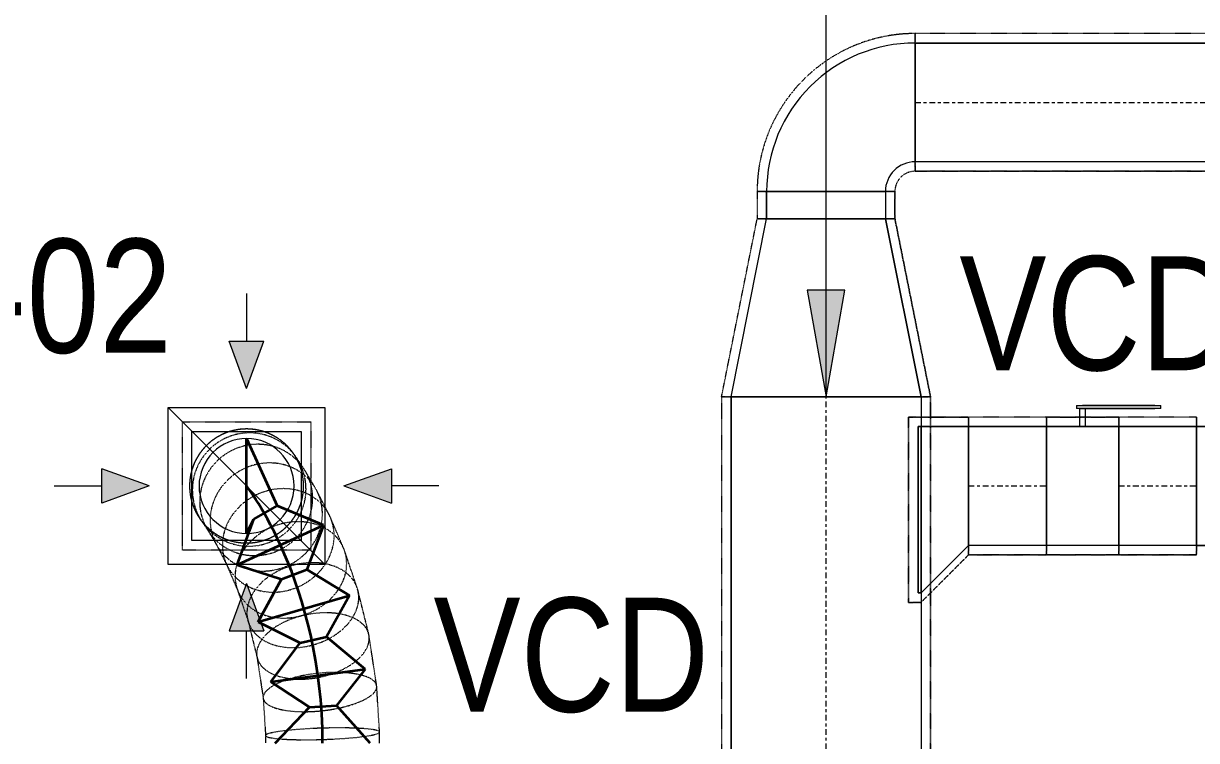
# Model space of a CAD drawing. Header units: inches. Extents: x -83664 to 20107, y -47222 to 19398.
# Drawn here: x -22907 to -20437, y -11578 to -10068 of the extents above; entities that cross this region are included whole.
import ezdxf

# ---------------------------------------------------------------- set-up
doc = ezdxf.new("R2010")
doc.units = ezdxf.units.IN
doc.header["$MEASUREMENT"] = 0
doc.linetypes.add('Center', pattern=[29.999999, 12, -6, 6, -6])
doc.linetypes.add('Hidden 0_50', pattern=[1.0584, 0.5292, -0.5292])
for name, color, linetype, lineweight in [('A-DETL-GENF', 7, 'Continuous', 9), ('G-ANNO-TEXT', 7, 'Continuous', 9), ('M-HVAC-CDFF', 7, 'Continuous', 9), ('M-HVAC-DUCT-CNTR', 7, 'Center', 9), ('M-HVAC-DUCT-IDEN', 7, 'Continuous', 18)]:
    doc.layers.add(name, color=color, linetype=linetype, lineweight=lineweight)
doc.layers.add('M-HVAC-DUCT', color=7, linetype='Continuous', lineweight=9, true_color=0xffe97f)
doc.layers.add('M-HVAC-DUCT-PATT', color=7, linetype='Continuous', lineweight=35, true_color=0x007f00)
doc.styles.add('Arial Narrow_21', font='ARIALN.TTF', dxfattribs={"height": 240})

# ---------------------------------------------------------------- blocks, each defined once
blk = doc.blocks.new('GCE-AT-Return Air Rectangular Diffuser - 230x230-7597546-FIRST FLOOR AC CONDITIONING LAYOUT - PART A')
at = {"layer": 'A-DETL-GENF', "true_color": 0xff00ff}
for points in [[(0, 205), (36.4, 305), (-36.4, 305)], [(-305, -36.4), (-205, 0), (-305, 36.4)], [(305, -36.4), (305, 36.4), (205, 0)], [(36.4, -305), (0, -205), (-36.4, -305)]]:
    blk.add_hatch(color=6, dxfattribs=at).paths.add_polyline_path(points)
at = {"layer": 'A-DETL-GENF', "color": 6, "true_color": 0xff00ff}
for p, q in [((0, 405), (0, 305)), ((0, 205), (-36.4, 305)), ((-36.4, 305), (36.4, 305)), ((0, 205), (36.4, 305)), ((-165, 165), (165, 165)), ((-165, -165), (-165, 165)), ((-165, 165), (165, -165)), ((165, 165), (165, -165)), ((-205, 0), (-305, 36.4)), ((-305, -36.4), (-305, 36.4)), ((205, 0), (305, 36.4)), ((305, 36.4), (305, -36.4)), ((405, 0), (305, 0)), ((-405, 0), (-305, 0)), ((-205, 0), (-305, -36.4)), ((205, 0), (305, -36.4)), ((165, -165), (-165, -165)), ((0, -205), (-36.4, -305)), ((0, -205), (36.4, -305)), ((-36.4, -305), (36.4, -305)), ((0, -405), (0, -305))]:
    blk.add_line(p, q, dxfattribs=at)
blk = doc.blocks.new('M_Rectangular to Round Transition - Angle - 45 Degree-7626202-FIRST FLOOR AC CONDITIONING LAYOUT - PART A')
at = {"layer": 'M-HVAC-DUCT', "color": 6, "true_color": 0xff00ff}
for p, q in [((132975.6, 86453.8), (133205.6, 86453.8)), ((132975.6, 86223.8), (132975.6, 86453.8)), ((133205.6, 86453.8), (133205.6, 86223.8)), ((133205.6, 86223.8), (132975.6, 86223.8))]:
    blk.add_line(p, q, dxfattribs=at)
for start, end in [(90, 180), (0, 90), (180, 270), (270, 0)]:
    blk.add_arc((133090.6, 86338.8), 100, start, end, dxfattribs=at)
blk = doc.blocks.new('M_Rec Transition - Length - Standard-8295904-FIRST FLOOR AC CONDITIONING LAYOUT - PART A')
at = {"layer": 'M-HVAC-DUCT', "color": 30, "true_color": 0xff7f00}
for p, q in [((0, 200), (0, -200)), ((0, 200), (375, 125)), ((0, 200), (375, 125)), ((0, -200), (0, 200)), ((375, -125), (375, 125)), ((375, 125), (375, -125)), ((0, -200), (375, -125)), ((375, -125), (0, -200))]:
    blk.add_line(p, q, dxfattribs=at)
blk = doc.blocks.new('M_Rec Elbow - Radius - 0_75W-7691717-FIRST FLOOR AC CONDITIONING LAYOUT - PART A')
at = {"layer": 'M-HVAC-DUCT', "color": 30, "true_color": 0xff7f00}
for p, q in [((-125, 187.5), (125, 187.5)), ((125, 187.5), (-125, 187.5)), ((-187.5, 125), (-187.5, -125)), ((-187.5, -125), (-187.5, 125))]:
    blk.add_line(p, q, dxfattribs=at)
for radius in [62.5, 62.5, 312.5, 312.5]:
    blk.add_arc((-187.5, 187.5), radius, 270, 0, dxfattribs=at)
blk = doc.blocks.new('M_Rec Tap - Beveled - Standard-7691578-FIRST FLOOR AC CONDITIONING LAYOUT - PART A')
at = {"layer": 'M-HVAC-DUCT', "color": 30, "true_color": 0xff7f00}
for p, q in [((0, 225), (-6.096, 225)), ((-6.096, -125), (-6.096, 225)), ((-6.096, 225), (-6.096, -125)), ((-6.096, 225), (0, 225)), ((100, 125), (0, 225)), ((100, 125), (0, 225)), ((100, 125), (100, -125)), ((100, -125), (100, 125)), ((-6.096, -125), (100, -125)), ((100, -125), (-6.096, -125))]:
    blk.add_line(p, q, dxfattribs=at)
blk = doc.blocks.new('M_Rec to Rnd Transition - Angle - 60 Degree-8295568-FIRST FLOOR AC CONDITIONING LAYOUT - PART A')
at = {"layer": 'M-HVAC-DUCT', "color": 30, "true_color": 0xff7f00}
for p, q in [((0, 125), (43.3, 125)), ((43.3, 125), (0, 125)), ((0, 125), (0, -125)), ((0, -125), (0, 125)), ((43.3, 0), (43.3, 125)), ((43.3, 0), (43.3, 125)), ((43.3, -125), (43.3, 0)), ((43.3, -125), (43.3, 0)), ((0, -125), (43.3, -125)), ((43.3, -125), (0, -125))]:
    blk.add_line(p, q, dxfattribs=at)
blk = doc.blocks.new('TEMW-ME-DMP-Volume Control Damper - Standard-7399621-FIRST FLOOR AC CONDITIONING LAYOUT - PART A')
at = {"layer": 'M-HVAC-DUCT', "color": 30, "true_color": 0xff7f00}
for p, q in [((-165.1, 163.1), (-165.1, 169.4)), ((-152.4, 169.4), (-165.1, 169.4)), ((-165.1, 163.1), (-152.4, 163.1)), ((0, 169.4), (-152.4, 169.4)), ((-152.4, 169.4), (0, 169.4)), ((0, 163.1), (-152.4, 163.1)), ((-152.4, 163.1), (0, 163.1)), ((-6.4, 125), (-6.4, 163.1)), ((6.3, 163.1), (-6.4, 163.1)), ((6.3, 163.1), (-6.4, 163.1)), ((12.7, 169.4), (0, 169.4)), ((0, 163.1), (12.7, 163.1)), ((6.3, 163.1), (6.3, 125)), ((12.7, 169.4), (12.7, 163.1)), ((-76.2, 125), (-76.2, -125)), ((-76.2, -125), (-76.2, 125)), ((76.2, 125), (-76.2, 125)), ((-76.2, 125), (76.2, 125)), ((-76.2, 125), (76.2, 125)), ((-6.4, 125), (6.3, 125)), ((-6.4, 125), (6.3, 125)), ((76.2, 125), (76.2, -125)), ((76.2, -125), (76.2, 125)), ((-76.2, -125), (76.2, -125)), ((-76.2, -125), (76.2, -125)), ((-76.2, -125), (76.2, -125))]:
    blk.add_line(p, q, dxfattribs=at)
blk = doc.blocks.new('TEMW-SMBZ-HO-BM-HVAC-00002_rvt-1-FIRST FLOOR AC CONDITIONING LAYOUT - PART A')
at = {"layer": 'M-HVAC-DUCT', "color": 30, "linetype": 'Hidden 0_50', "true_color": 0xff7f00}
for p, q in [((130426.8, 87992.8), (130426.8, 88282.8)), ((130426.8, 88282.8), (130426.8, 87992.8)), ((132251.8, 88282.8), (130426.8, 88282.8)), ((132251.8, 88282.8), (130426.8, 88282.8)), ((130426.8, 87992.8), (130426.8, 88282.8)), ((130426.8, 88282.8), (130426.8, 87992.8)), ((130426.8, 87992.8), (132251.8, 87992.8)), ((132251.8, 87992.8), (130426.8, 87992.8)), ((130384.3, 87950.3), (130094.3, 87950.3)), ((130094.3, 87950.3), (130384.3, 87950.3)), ((130094.3, 87950.3), (130094.3, 87892.8)), ((130094.3, 87950.3), (130094.3, 87892.8)), ((130094.3, 87950.3), (130384.3, 87950.3)), ((130384.3, 87950.3), (130094.3, 87950.3)), ((130384.3, 87892.8), (130384.3, 87950.3)), ((130384.3, 87950.3), (130384.3, 87892.8)), ((130019.3, 87517.8), (130094.3, 87892.8)), ((130019.3, 87517.8), (130094.3, 87892.8)), ((130384.3, 87892.8), (130094.3, 87892.8)), ((130094.3, 87892.8), (130384.3, 87892.8)), ((130384.3, 87892.8), (130094.3, 87892.8)), ((130094.3, 87892.8), (130384.3, 87892.8)), ((130459.3, 87517.8), (130384.3, 87892.8)), ((130384.3, 87892.8), (130459.3, 87517.8)), ((130019.3, 87517.8), (130459.3, 87517.8)), ((130459.3, 87517.8), (130019.3, 87517.8)), ((130459.3, 87517.8), (130019.3, 87517.8)), ((130019.3, 87517.8), (130459.3, 87517.8)), ((130019.3, 87517.8), (130019.3, 83056.1)), ((130019.3, 87517.8), (130019.3, 83056.1)), ((130459.3, 83056.1), (130459.3, 87517.8)), ((130459.3, 87517.8), (130459.3, 83056.1)), ((130413.2, 87085.2), (130413.2, 87475.2)), ((130413.2, 87475.2), (130539.3, 87475.2)), ((130539.3, 87475.2), (130413.2, 87475.2)), ((130413.2, 87475.2), (130413.2, 87085.2)), ((130539.3, 87475.2), (130539.3, 87185.2)), ((130539.3, 87185.2), (130539.3, 87475.2)), ((130539.3, 87185.2), (130539.3, 87475.2)), ((130539.3, 87475.2), (130539.3, 87185.2)), ((130703.1, 87475.2), (130539.3, 87475.2)), ((130703.1, 87475.2), (130539.3, 87475.2)), ((130703.1, 87475.2), (130703.1, 87185.2)), ((130855.5, 87475.2), (130703.1, 87475.2)), ((130703.1, 87475.2), (130855.5, 87475.2)), ((130703.1, 87185.2), (130703.1, 87475.2)), ((130703.1, 87185.2), (130703.1, 87475.2)), ((130703.1, 87475.2), (130703.1, 87185.2)), ((130855.5, 87185.2), (130855.5, 87475.2)), ((130855.5, 87475.2), (130855.5, 87185.2)), ((131019.3, 87475.2), (130855.5, 87475.2)), ((131019.3, 87475.2), (130855.5, 87475.2)), ((130855.5, 87185.2), (130855.5, 87475.2)), ((130855.5, 87475.2), (130855.5, 87185.2)), ((131019.3, 87185.2), (131019.3, 87475.2)), ((131019.3, 87475.2), (131019.3, 87185.2)), ((131019.3, 87185.2), (131019.3, 87475.2)), ((131019.3, 87475.2), (131019.3, 87185.2)), ((130539.3, 87185.2), (130439.3, 87085.2)), ((130439.3, 87085.2), (130539.3, 87185.2)), ((130539.3, 87185.2), (130703.1, 87185.2)), ((130703.1, 87185.2), (130539.3, 87185.2)), ((130703.1, 87185.2), (130855.5, 87185.2)), ((130855.5, 87185.2), (130703.1, 87185.2)), ((130855.5, 87185.2), (131019.3, 87185.2)), ((131019.3, 87185.2), (130855.5, 87185.2)), ((130439.3, 87085.2), (130413.2, 87085.2)), ((130413.2, 87085.2), (130439.3, 87085.2))]:
    blk.add_line(p, q, dxfattribs=at)
at = {"layer": 'M-HVAC-DUCT', "color": 30, "true_color": 0xff7f00}
for p, q in [((130426.8, 88262.8), (130426.8, 88012.8)), ((130426.8, 88012.8), (130426.8, 88262.8)), ((130426.8, 88262.8), (132251.8, 88262.8)), ((132251.8, 88262.8), (130426.8, 88262.8)), ((132251.8, 88012.8), (130426.8, 88012.8)), ((132251.8, 88012.8), (130426.8, 88012.8)), ((130114.3, 87950.3), (130364.3, 87950.3)), ((130364.3, 87950.3), (130114.3, 87950.3)), ((130114.3, 87892.8), (130114.3, 87950.3)), ((130114.3, 87950.3), (130114.3, 87892.8)), ((130364.3, 87950.3), (130364.3, 87892.8)), ((130364.3, 87950.3), (130364.3, 87892.8)), ((130114.3, 87892.8), (130364.3, 87892.8)), ((130364.3, 87892.8), (130114.3, 87892.8)), ((130039.3, 87517.8), (130439.3, 87517.8)), ((130439.3, 87517.8), (130039.3, 87517.8)), ((130039.3, 83056.1), (130039.3, 87517.8)), ((130039.3, 87517.8), (130039.3, 83056.1)), ((130439.3, 87517.8), (130439.3, 83056.1)), ((130439.3, 87517.8), (130439.3, 83056.1)), ((130433.2, 87455.2), (130439.3, 87455.2)), ((130433.2, 87455.2), (130439.3, 87455.2)), ((130433.2, 87105.2), (130433.2, 87455.2)), ((130433.2, 87105.2), (130433.2, 87455.2)), ((130439.3, 87105.2), (130439.3, 87455.2)), ((130439.3, 87455.2), (130439.3, 87105.2)), ((130539.3, 87455.2), (130539.3, 87205.2)), ((130539.3, 87205.2), (130539.3, 87455.2)), ((130539.3, 87455.2), (130703.1, 87455.2)), ((130703.1, 87455.2), (130539.3, 87455.2)), ((130703.1, 87455.2), (130703.1, 87205.2)), ((130703.1, 87205.2), (130703.1, 87455.2)), ((130855.5, 87455.2), (130855.5, 87205.2)), ((130855.5, 87205.2), (130855.5, 87455.2)), ((130855.5, 87455.2), (131019.3, 87455.2)), ((131019.3, 87455.2), (130855.5, 87455.2)), ((131019.3, 87455.2), (131019.3, 87205.2)), ((131019.3, 87205.2), (131019.3, 87455.2)), ((130703.1, 87205.2), (130539.3, 87205.2)), ((130703.1, 87205.2), (130539.3, 87205.2)), ((131019.3, 87205.2), (130855.5, 87205.2)), ((131019.3, 87205.2), (130855.5, 87205.2)), ((130439.3, 87105.2), (130433.2, 87105.2)), ((130439.3, 87105.2), (130433.2, 87105.2))]:
    blk.add_line(p, q, dxfattribs=at)
at = {"layer": 'M-HVAC-DUCT', "color": 6, "linetype": 'Hidden 0_50', "true_color": 0xff00ff}
for p, q in [((128884.4, 87465.2), (129154.4, 87465.2)), ((128884.4, 87195.2), (128884.4, 87465.2)), ((129154.4, 87465.2), (129154.4, 87195.2)), ((129121.5, 87393.9), (129116, 87401.4)), ((129139.4, 87367.3), (129124.5, 87389.5)), ((129164.3, 87325.7), (129142.7, 87362.2)), ((129193.3, 87269.5), (129167.4, 87320)), ((128922.7, 87259), (128928.2, 87251.6)), ((128925.1, 87255.9), (128939.7, 87234.2)), ((129223.5, 87199.4), (129196, 87263.6)), ((128936.4, 87239.4), (128957.4, 87204.1)), ((128954.3, 87209.7), (128978.9, 87161.7)), ((129154.4, 87195.2), (128884.4, 87195.2)), ((129252.3, 87115.5), (129225.8, 87193.6)), ((128976.1, 87167.6), (129001.7, 87107.7)), ((128999.5, 87113.5), (129023.5, 87043)), ((129276.6, 87018.5), (129253.8, 87110.5)), ((129022, 87048), (129041.8, 86968.2)), ((129293.2, 86909.7), (129277.2, 87015.1)), ((129041.1, 86971.6), (129054.5, 86883)), ((129299.3, 86812.2), (129293.3, 86908.5)), ((129054.4, 86884.2), (129059.4, 86804.6)), ((129299.4, 86788.9), (129299.4, 86812.1)), ((129059.4, 86804.7), (129059.4, 86788.9))]:
    blk.add_line(p, q, dxfattribs=at)
at = {"layer": 'M-HVAC-DUCT', "color": 30, "linetype": 'Hidden 0_50', "true_color": 0xff7f00}
for radius in [332.5, 332.5, 42.5, 42.5]:
    blk.add_arc((130426.8, 87950.3), radius, 90, 180, dxfattribs=at)
at = {"layer": 'M-HVAC-DUCT', "color": 6, "linetype": 'Hidden 0_50', "true_color": 0xff00ff}
for start, end in [(11.9087, 191.9087), (90, 180), (0, 90), (191.9087, 11.9087), (180, 270), (270, 0)]:
    blk.add_arc((129019.4, 87330.2), 120, start, end, dxfattribs=at)
for points in [[(129136.8, 87354.9), (129134.6, 87365.2), (129127.6, 87385.1), (129109.7, 87411.3), (129085.6, 87431.9), (129057, 87445.6), (129025.9, 87451.4), (128994.3, 87449), (128964.4, 87438.4), (128938.3, 87420.5), (128917.7, 87396.5), (128904, 87367.9), (128898.1, 87336.7), (128899.8, 87315.7), (128901.9, 87305.4)], [(129142, 87347.8), (129139.9, 87358), (129133, 87377.8), (129115.3, 87403.7), (129091.4, 87424.1), (129062.9, 87437.6), (129031.9, 87443.2), (129000.4, 87440.7), (128970.5, 87430.1), (128944.4, 87412.2), (128923.7, 87388.2), (128910, 87359.7), (128904, 87328.8), (128905.5, 87307.8), (128907.7, 87297.7)], [(129156.3, 87326.6), (129154.3, 87336.5), (129147.7, 87355.9), (129130.3, 87381.2), (129106.8, 87401), (129078.8, 87413.9), (129048, 87419.2), (129016.7, 87416.4), (128986.9, 87405.7), (128960.7, 87387.8), (128939.9, 87364.1), (128925.9, 87336), (128919.6, 87305.5), (128920.9, 87285), (128922.8, 87275)], [(129177.2, 87291.2), (129175.4, 87300.9), (129169.2, 87319.6), (129152.4, 87344), (129129.4, 87362.9), (129101.7, 87375.2), (129071.3, 87380), (129040.1, 87376.9), (129010.3, 87366.1), (128984, 87348.5), (128962.9, 87325.2), (128948.5, 87297.8), (128941.8, 87268.1), (128942.7, 87248.2), (128944.5, 87238.5)], [(128901.9, 87305.4), (128904.1, 87295.2), (128911.1, 87275.3), (128929, 87249.1), (128953.1, 87228.5), (128981.7, 87214.8), (129012.8, 87209), (129044.4, 87211.4), (129074.3, 87221.9), (129100.4, 87239.9), (129121, 87263.9), (129134.7, 87292.5), (129140.6, 87323.6), (129138.9, 87344.7), (129136.8, 87354.9)], [(128907.7, 87297.7), (128909.8, 87287.5), (128916.7, 87267.7), (128934.4, 87241.8), (128958.3, 87221.4), (128986.7, 87207.9), (129017.8, 87202.2), (129049.3, 87204.8), (129079.1, 87215.4), (129105.3, 87233.3), (129125.9, 87257.3), (129139.7, 87285.7), (129145.7, 87316.7), (129144.1, 87337.6), (129142, 87347.8)], [(128922.8, 87275), (128924.8, 87265), (128931.4, 87245.7), (128948.7, 87220.4), (128972.2, 87200.6), (129000.3, 87187.6), (129031.1, 87182.4), (129062.4, 87185.2), (129092.2, 87195.9), (129118.4, 87213.7), (129139.2, 87237.5), (129153.2, 87265.6), (129159.5, 87296.1), (129158.2, 87316.6), (129156.3, 87326.6)], [(129202.4, 87242.1), (129200.8, 87251.3), (129195, 87269.2), (129178.9, 87292.3), (129156.4, 87310.1), (129129.2, 87321.6), (129099, 87325.8), (129068, 87322.5), (129038.1, 87311.9), (129011.6, 87294.7), (128990.1, 87272.2), (128975.1, 87245.8), (128967.8, 87217.3), (128968.2, 87198.3), (128969.8, 87189.1)], [(128944.5, 87238.5), (128946.3, 87228.8), (128952.5, 87210.1), (128969.3, 87185.8), (128992.3, 87166.8), (129019.9, 87154.5), (129050.4, 87149.8), (129081.6, 87152.9), (129111.3, 87163.6), (129137.6, 87181.2), (129158.7, 87204.5), (129173.1, 87232), (129179.9, 87261.6), (129179, 87281.6), (129177.2, 87291.2)], [(129229.2, 87179.4), (129227.9, 87188), (129222.7, 87204.5), (129207.3, 87225.8), (129185.5, 87242.2), (129158.7, 87252.5), (129128.8, 87256.1), (129097.8, 87252.8), (129067.8, 87242.6), (129040.8, 87226.4), (129018.8, 87205.2), (129003.1, 87180.5), (128994.9, 87153.9), (128994.8, 87136.2), (128996.1, 87127.7)], [(128969.8, 87189.1), (128971.3, 87179.9), (128977.1, 87162), (128993.3, 87138.9), (129015.7, 87121.1), (129042.9, 87109.6), (129073.1, 87105.4), (129104.2, 87108.7), (129134, 87119.3), (129160.6, 87136.5), (129182.1, 87159), (129197, 87185.4), (129204.4, 87213.8), (129203.9, 87232.9), (129202.4, 87242.1)], [(128996.1, 87127.7), (128997.3, 87119.1), (129002.6, 87102.6), (129017.9, 87081.3), (129039.7, 87064.9), (129066.5, 87054.5), (129096.4, 87050.9), (129127.5, 87054.3), (129157.5, 87064.5), (129184.4, 87080.7), (129206.5, 87101.9), (129222.2, 87126.6), (129230.4, 87153.1), (129230.5, 87170.8), (129229.2, 87179.4)], [(129255.1, 87103.1), (129254.2, 87110.6), (129249.6, 87125.1), (129235.2, 87143.8), (129214.1, 87158), (129187.9, 87166.8), (129158.2, 87169.7), (129127.1, 87166.5), (129096.8, 87157.2), (129069.3, 87142.7), (129046.4, 87123.9), (129029.8, 87102), (129020.5, 87078.5), (129019.7, 87062.9), (129020.6, 87055.4)], [(129020.6, 87055.4), (129021.5, 87047.9), (129026.1, 87033.4), (129040.5, 87014.8), (129061.6, 87000.5), (129087.9, 86991.7), (129117.6, 86988.8), (129148.6, 86992.1), (129178.9, 87001.3), (129206.5, 87015.8), (129229.3, 87034.7), (129246, 87056.5), (129255.2, 87080), (129256.1, 87095.6), (129255.1, 87103.1)], [(129277.5, 87012.8), (129277, 87018.6), (129273.3, 87029.9), (129259.9, 87044.3), (129239.6, 87055.2), (129213.9, 87061.9), (129184.4, 87064), (129153.2, 87061.2), (129122.4, 87053.8), (129094.1, 87042.3), (129070.3, 87027.4), (129052.5, 87010.3), (129042, 86991.9), (129040.3, 86979.8), (129040.8, 86973.9)], [(129040.8, 86973.9), (129041.3, 86968.1), (129045.1, 86956.8), (129058.5, 86942.4), (129078.7, 86931.5), (129104.5, 86924.8), (129133.9, 86922.7), (129165.1, 86925.5), (129195.9, 86932.9), (129224.2, 86944.4), (129248, 86959.3), (129265.8, 86976.4), (129276.3, 86994.8), (129278, 87006.9), (129277.5, 87012.8)], [(129293.3, 86908.3), (129293.2, 86911.8), (129290.2, 86918.4), (129277.7, 86926.9), (129258.1, 86933.2), (129232.8, 86937.1), (129203.5, 86938.2), (129172.1, 86936.5), (129140.9, 86932), (129111.9, 86925), (129087.2, 86916.2), (129068.3, 86906), (129056.7, 86895.1), (129054.2, 86887.9), (129054.4, 86884.4)], [(129054.4, 86884.4), (129054.5, 86880.9), (129057.6, 86874.3), (129070.1, 86865.9), (129089.6, 86859.5), (129114.9, 86855.6), (129144.3, 86854.5), (129175.6, 86856.3), (129206.8, 86860.8), (129235.8, 86867.7), (129260.6, 86876.6), (129279.4, 86886.8), (129291.1, 86897.7), (129293.5, 86904.8), (129293.3, 86908.3)], [(129299.4, 86812.1), (129299.4, 86813.2), (129296.6, 86815.1), (129284.5, 86817.7), (129265.2, 86819.6), (129240, 86820.7), (129210.8, 86821), (129179.4, 86820.5), (129147.9, 86819.1), (129118.7, 86817), (129093.5, 86814.3), (129074.2, 86811.2), (129062.1, 86807.9), (129059.4, 86805.8), (129059.4, 86804.7)], [(129059.4, 86804.7), (129059.4, 86803.6), (129062.1, 86801.7), (129074.2, 86799.1), (129093.5, 86797.2), (129118.7, 86796.1), (129147.9, 86795.7), (129179.4, 86796.3), (129210.8, 86797.7), (129240, 86799.8), (129265.2, 86802.5), (129284.5, 86805.6), (129296.6, 86808.9), (129299.4, 86811), (129299.4, 86812.1)]]:
    blk.add_open_spline(points, degree=3, dxfattribs=at)
at = {"layer": 'M-HVAC-DUCT-CNTR', "color": 30, "true_color": 0xff7f00}
for p, q in [((130426.8, 88137.8), (132251.8, 88137.8)), ((130239.3, 87892.8), (130239.3, 87950.3)), ((130239.3, 83056.1), (130239.3, 87517.8)), ((130539.3, 87330.2), (130703.1, 87330.2)), ((130855.5, 87330.2), (131019.3, 87330.2))]:
    blk.add_line(p, q, dxfattribs=at)
at = {"layer": 'M-HVAC-DUCT-CNTR', "color": 6, "linetype": 'Continuous', "lineweight": 35, "true_color": 0xff00ff}
blk.add_open_spline([(129179.4, 86788.9), (129179.4, 87126.5), (129019.4, 87330.2), (129019.4, 87330.2)], degree=3, dxfattribs=at)
at = {"layer": 'M-HVAC-DUCT-PATT', "color": 6, "true_color": 0xff00ff}
for p, q in [((129019.4, 87230.2), (129019.4, 87430.2)), ((129019.4, 87430.2), (129083.9, 87288.6)), ((129034.6, 87260.5), (129083.9, 87288.6)), ((129181.4, 87247.8), (129083.9, 87288.6)), ((128999.6, 87164.5), (129034.6, 87260.5)), ((129019.4, 87230.2), (129034.6, 87260.5)), ((128999.6, 87164.5), (129181.4, 87247.8)), ((128999.6, 87164.5), (129181.4, 87247.8)), ((129181.4, 87247.8), (129146.3, 87154.1)), ((128999.6, 87164.5), (129093.2, 87134.3)), ((129093.2, 87134.3), (129146.3, 87154.1)), ((129236.2, 87099.4), (129146.3, 87154.1)), ((129043.9, 87044.2), (129093.2, 87134.3)), ((129043.9, 87044.2), (129236.2, 87099.4)), ((129043.9, 87044.2), (129236.2, 87099.4)), ((129236.2, 87099.4), (129187.6, 87012.3)), ((129043.9, 87044.2), (129132.2, 87000.3)), ((129132.2, 87000.3), (129187.6, 87012.3)), ((129268.7, 86944.7), (129187.6, 87012.3)), ((129070.5, 86917.8), (129132.2, 87000.3)), ((129070.5, 86917.8), (129268.7, 86944.7)), ((129070.5, 86917.8), (129268.7, 86944.7)), ((129268.7, 86944.7), (129208.4, 86868.3)), ((129070.5, 86917.8), (129151.8, 86864.4)), ((129079.4, 86788.9), (129151.8, 86864.4)), ((129151.8, 86864.4), (129208.4, 86868.3)), ((129279.4, 86788.9), (129208.4, 86868.3))]:
    blk.add_line(p, q, dxfattribs=at)
at = {"layer": 'M-HVAC-CDFF', "color": 6, "linetype": 'Hidden 0_50', "lineweight": 9, "true_color": 0xff00ff}
blk.add_blockref('GCE-AT-Return Air Rectangular Diffuser - 230x230-7597546-FIRST FLOOR AC CONDITIONING LAYOUT - PART A', (129019.4, 87330.2), dxfattribs=at)
at = {"layer": 'M-HVAC-DUCT', "color": 6, "linetype": 'Hidden 0_50', "lineweight": 9, "true_color": 0xff00ff}
for name, p, rotation in [('M_Rec Elbow - Radius - 0_75W-7691717-FIRST FLOOR AC CONDITIONING LAYOUT - PART A', (130239.3, 88137.8), 180), ('M_Rec Transition - Length - Standard-8295904-FIRST FLOOR AC CONDITIONING LAYOUT - PART A', (130239.3, 87517.8), 90), ('M_Rectangular to Round Transition - Angle - 45 Degree-7626202-FIRST FLOOR AC CONDITIONING LAYOUT - PART A', (262110, 173669), 180)]:
    blk.add_blockref(name, p, dxfattribs=dict(at, rotation=rotation))
at = {"layer": 'M-HVAC-DUCT', "color": 6, "linetype": 'Hidden 0_50', "lineweight": 9, "true_color": 0xff00ff, "extrusion": (0, 0, -1)}
blk.add_blockref('TEMW-ME-DMP-Volume Control Damper - Standard-7399621-FIRST FLOOR AC CONDITIONING LAYOUT - PART A', (-130779.3, 87330.2), dxfattribs=at)
at = {"layer": 'M-HVAC-DUCT', "color": 6, "linetype": 'Hidden 0_50', "lineweight": 9, "true_color": 0xff00ff, "extrusion": (0, 0, -1), "rotation": 180}
blk.add_blockref('M_Rec Tap - Beveled - Standard-7691578-FIRST FLOOR AC CONDITIONING LAYOUT - PART A', (-130439.3, 87330.2), dxfattribs=at)
at = {"layer": 'M-HVAC-DUCT', "color": 6, "linetype": 'Hidden 0_50', "lineweight": 9, "true_color": 0xff00ff}
blk.add_blockref('M_Rec to Rnd Transition - Angle - 60 Degree-8295568-FIRST FLOOR AC CONDITIONING LAYOUT - PART A', (131019.3, 87330.2), dxfattribs=at)
blk = doc.blocks.new('TEMW-SMBZ-HO-BM-HVAC-00002_rvt-2-FIRST FLOOR AC CONDITIONING LAYOUT - PART A')
at = {"layer": 'M-HVAC-DUCT', "color": 30, "linetype": 'Hidden 0_50', "true_color": 0xff7f00}
for p, q in [((130426.8, 87992.8), (130426.8, 88282.8)), ((130426.8, 88282.8), (130426.8, 87992.8)), ((132251.8, 88282.8), (130426.8, 88282.8)), ((132251.8, 88282.8), (130426.8, 88282.8)), ((130426.8, 87992.8), (130426.8, 88282.8)), ((130426.8, 88282.8), (130426.8, 87992.8)), ((130426.8, 87992.8), (132251.8, 87992.8)), ((132251.8, 87992.8), (130426.8, 87992.8)), ((130384.3, 87950.3), (130094.3, 87950.3)), ((130094.3, 87950.3), (130384.3, 87950.3)), ((130094.3, 87950.3), (130094.3, 87892.8)), ((130094.3, 87950.3), (130094.3, 87892.8)), ((130094.3, 87950.3), (130384.3, 87950.3)), ((130384.3, 87950.3), (130094.3, 87950.3)), ((130384.3, 87892.8), (130384.3, 87950.3)), ((130384.3, 87950.3), (130384.3, 87892.8)), ((130019.3, 87517.8), (130094.3, 87892.8)), ((130019.3, 87517.8), (130094.3, 87892.8)), ((130384.3, 87892.8), (130094.3, 87892.8)), ((130094.3, 87892.8), (130384.3, 87892.8)), ((130384.3, 87892.8), (130094.3, 87892.8)), ((130094.3, 87892.8), (130384.3, 87892.8)), ((130459.3, 87517.8), (130384.3, 87892.8)), ((130384.3, 87892.8), (130459.3, 87517.8)), ((130019.3, 87517.8), (130459.3, 87517.8)), ((130459.3, 87517.8), (130019.3, 87517.8)), ((130459.3, 87517.8), (130019.3, 87517.8)), ((130019.3, 87517.8), (130459.3, 87517.8)), ((130019.3, 87517.8), (130019.3, 83056.1)), ((130019.3, 87517.8), (130019.3, 83056.1)), ((130459.3, 83056.1), (130459.3, 87517.8)), ((130459.3, 87517.8), (130459.3, 83056.1)), ((130413.2, 87085.2), (130413.2, 87475.2)), ((130413.2, 87475.2), (130539.3, 87475.2)), ((130539.3, 87475.2), (130413.2, 87475.2)), ((130413.2, 87475.2), (130413.2, 87085.2)), ((130539.3, 87475.2), (130539.3, 87185.2)), ((130539.3, 87185.2), (130539.3, 87475.2)), ((130539.3, 87185.2), (130539.3, 87475.2)), ((130539.3, 87475.2), (130539.3, 87185.2)), ((130703.1, 87475.2), (130539.3, 87475.2)), ((130703.1, 87475.2), (130539.3, 87475.2)), ((130703.1, 87475.2), (130703.1, 87185.2)), ((130855.5, 87475.2), (130703.1, 87475.2)), ((130703.1, 87475.2), (130855.5, 87475.2)), ((130703.1, 87185.2), (130703.1, 87475.2)), ((130703.1, 87185.2), (130703.1, 87475.2)), ((130703.1, 87475.2), (130703.1, 87185.2)), ((130855.5, 87185.2), (130855.5, 87475.2)), ((130855.5, 87475.2), (130855.5, 87185.2)), ((131019.3, 87475.2), (130855.5, 87475.2)), ((131019.3, 87475.2), (130855.5, 87475.2)), ((130855.5, 87185.2), (130855.5, 87475.2)), ((130855.5, 87475.2), (130855.5, 87185.2)), ((131019.3, 87185.2), (131019.3, 87475.2)), ((131019.3, 87475.2), (131019.3, 87185.2)), ((131019.3, 87185.2), (131019.3, 87475.2)), ((131019.3, 87475.2), (131019.3, 87185.2)), ((130539.3, 87185.2), (130439.3, 87085.2)), ((130439.3, 87085.2), (130539.3, 87185.2)), ((130539.3, 87185.2), (130703.1, 87185.2)), ((130703.1, 87185.2), (130539.3, 87185.2)), ((130703.1, 87185.2), (130855.5, 87185.2)), ((130855.5, 87185.2), (130703.1, 87185.2)), ((130855.5, 87185.2), (131019.3, 87185.2)), ((131019.3, 87185.2), (130855.5, 87185.2)), ((130439.3, 87085.2), (130413.2, 87085.2)), ((130413.2, 87085.2), (130439.3, 87085.2))]:
    blk.add_line(p, q, dxfattribs=at)
at = {"layer": 'M-HVAC-DUCT', "color": 30, "true_color": 0xff7f00}
for p, q in [((130426.8, 88262.8), (130426.8, 88012.8)), ((130426.8, 88012.8), (130426.8, 88262.8)), ((130426.8, 88262.8), (132251.8, 88262.8)), ((132251.8, 88262.8), (130426.8, 88262.8)), ((132251.8, 88012.8), (130426.8, 88012.8)), ((132251.8, 88012.8), (130426.8, 88012.8)), ((130114.3, 87950.3), (130364.3, 87950.3)), ((130364.3, 87950.3), (130114.3, 87950.3)), ((130114.3, 87892.8), (130114.3, 87950.3)), ((130114.3, 87950.3), (130114.3, 87892.8)), ((130364.3, 87950.3), (130364.3, 87892.8)), ((130364.3, 87950.3), (130364.3, 87892.8)), ((130114.3, 87892.8), (130364.3, 87892.8)), ((130364.3, 87892.8), (130114.3, 87892.8)), ((130039.3, 87517.8), (130439.3, 87517.8)), ((130439.3, 87517.8), (130039.3, 87517.8)), ((130039.3, 83056.1), (130039.3, 87517.8)), ((130039.3, 87517.8), (130039.3, 83056.1)), ((130439.3, 87517.8), (130439.3, 83056.1)), ((130439.3, 87517.8), (130439.3, 83056.1)), ((130433.2, 87455.2), (130439.3, 87455.2)), ((130433.2, 87455.2), (130439.3, 87455.2)), ((130433.2, 87105.2), (130433.2, 87455.2)), ((130433.2, 87105.2), (130433.2, 87455.2)), ((130439.3, 87105.2), (130439.3, 87455.2)), ((130439.3, 87455.2), (130439.3, 87105.2)), ((130539.3, 87455.2), (130539.3, 87205.2)), ((130539.3, 87205.2), (130539.3, 87455.2)), ((130539.3, 87455.2), (130703.1, 87455.2)), ((130703.1, 87455.2), (130539.3, 87455.2)), ((130703.1, 87455.2), (130703.1, 87205.2)), ((130703.1, 87205.2), (130703.1, 87455.2)), ((130855.5, 87455.2), (130855.5, 87205.2)), ((130855.5, 87205.2), (130855.5, 87455.2)), ((130855.5, 87455.2), (131019.3, 87455.2)), ((131019.3, 87455.2), (130855.5, 87455.2)), ((131019.3, 87455.2), (131019.3, 87205.2)), ((131019.3, 87205.2), (131019.3, 87455.2)), ((130703.1, 87205.2), (130539.3, 87205.2)), ((130703.1, 87205.2), (130539.3, 87205.2)), ((131019.3, 87205.2), (130855.5, 87205.2)), ((131019.3, 87205.2), (130855.5, 87205.2)), ((130439.3, 87105.2), (130433.2, 87105.2)), ((130439.3, 87105.2), (130433.2, 87105.2))]:
    blk.add_line(p, q, dxfattribs=at)
at = {"layer": 'M-HVAC-DUCT', "color": 6, "linetype": 'Hidden 0_50', "true_color": 0xff00ff}
for p, q in [((128884.4, 87465.2), (129154.4, 87465.2)), ((128884.4, 87195.2), (128884.4, 87465.2)), ((129154.4, 87465.2), (129154.4, 87195.2)), ((129121.5, 87393.9), (129116, 87401.4)), ((129139.4, 87367.3), (129124.5, 87389.5)), ((129164.3, 87325.7), (129142.7, 87362.2)), ((129193.3, 87269.5), (129167.4, 87320)), ((128922.7, 87259), (128928.2, 87251.6)), ((128925.1, 87255.9), (128939.7, 87234.2)), ((129223.5, 87199.4), (129196, 87263.6)), ((128936.4, 87239.4), (128957.4, 87204.1)), ((128954.3, 87209.7), (128978.9, 87161.7)), ((129154.4, 87195.2), (128884.4, 87195.2)), ((129252.3, 87115.5), (129225.8, 87193.6)), ((128976.1, 87167.6), (129001.7, 87107.7)), ((128999.5, 87113.5), (129023.5, 87043)), ((129276.6, 87018.5), (129253.8, 87110.5)), ((129022, 87048), (129041.8, 86968.2)), ((129293.2, 86909.7), (129277.2, 87015.1)), ((129041.1, 86971.6), (129054.5, 86883)), ((129299.3, 86812.2), (129293.3, 86908.5)), ((129054.4, 86884.2), (129059.4, 86804.6)), ((129299.4, 86788.9), (129299.4, 86812.1)), ((129059.4, 86804.7), (129059.4, 86788.9))]:
    blk.add_line(p, q, dxfattribs=at)
at = {"layer": 'M-HVAC-DUCT', "color": 30, "linetype": 'Hidden 0_50', "true_color": 0xff7f00}
for radius in [332.5, 332.5, 42.5, 42.5]:
    blk.add_arc((130426.8, 87950.3), radius, 90, 180, dxfattribs=at)
at = {"layer": 'M-HVAC-DUCT', "color": 6, "linetype": 'Hidden 0_50', "true_color": 0xff00ff}
for start, end in [(11.9087, 191.9087), (90, 180), (0, 90), (191.9087, 11.9087), (180, 270), (270, 0)]:
    blk.add_arc((129019.4, 87330.2), 120, start, end, dxfattribs=at)
for points in [[(129136.8, 87354.9), (129134.6, 87365.2), (129127.6, 87385.1), (129109.7, 87411.3), (129085.6, 87431.9), (129057, 87445.6), (129025.9, 87451.4), (128994.3, 87449), (128964.4, 87438.4), (128938.3, 87420.5), (128917.7, 87396.5), (128904, 87367.9), (128898.1, 87336.7), (128899.8, 87315.7), (128901.9, 87305.4)], [(129142, 87347.8), (129139.9, 87358), (129133, 87377.8), (129115.3, 87403.7), (129091.4, 87424.1), (129062.9, 87437.6), (129031.9, 87443.2), (129000.4, 87440.7), (128970.5, 87430.1), (128944.4, 87412.2), (128923.7, 87388.2), (128910, 87359.7), (128904, 87328.8), (128905.5, 87307.8), (128907.7, 87297.7)], [(129156.3, 87326.6), (129154.3, 87336.5), (129147.7, 87355.9), (129130.3, 87381.2), (129106.8, 87401), (129078.8, 87413.9), (129048, 87419.2), (129016.7, 87416.4), (128986.9, 87405.7), (128960.7, 87387.8), (128939.9, 87364.1), (128925.9, 87336), (128919.6, 87305.5), (128920.9, 87285), (128922.8, 87275)], [(129177.2, 87291.2), (129175.4, 87300.9), (129169.2, 87319.6), (129152.4, 87344), (129129.4, 87362.9), (129101.7, 87375.2), (129071.3, 87380), (129040.1, 87376.9), (129010.3, 87366.1), (128984, 87348.5), (128962.9, 87325.2), (128948.5, 87297.8), (128941.8, 87268.1), (128942.7, 87248.2), (128944.5, 87238.5)], [(128901.9, 87305.4), (128904.1, 87295.2), (128911.1, 87275.3), (128929, 87249.1), (128953.1, 87228.5), (128981.7, 87214.8), (129012.8, 87209), (129044.4, 87211.4), (129074.3, 87221.9), (129100.4, 87239.9), (129121, 87263.9), (129134.7, 87292.5), (129140.6, 87323.6), (129138.9, 87344.7), (129136.8, 87354.9)], [(128907.7, 87297.7), (128909.8, 87287.5), (128916.7, 87267.7), (128934.4, 87241.8), (128958.3, 87221.4), (128986.7, 87207.9), (129017.8, 87202.2), (129049.3, 87204.8), (129079.1, 87215.4), (129105.3, 87233.3), (129125.9, 87257.3), (129139.7, 87285.7), (129145.7, 87316.7), (129144.1, 87337.6), (129142, 87347.8)], [(128922.8, 87275), (128924.8, 87265), (128931.4, 87245.7), (128948.7, 87220.4), (128972.2, 87200.6), (129000.3, 87187.6), (129031.1, 87182.4), (129062.4, 87185.2), (129092.2, 87195.9), (129118.4, 87213.7), (129139.2, 87237.5), (129153.2, 87265.6), (129159.5, 87296.1), (129158.2, 87316.6), (129156.3, 87326.6)], [(129202.4, 87242.1), (129200.8, 87251.3), (129195, 87269.2), (129178.9, 87292.3), (129156.4, 87310.1), (129129.2, 87321.6), (129099, 87325.8), (129068, 87322.5), (129038.1, 87311.9), (129011.6, 87294.7), (128990.1, 87272.2), (128975.1, 87245.8), (128967.8, 87217.3), (128968.2, 87198.3), (128969.8, 87189.1)], [(128944.5, 87238.5), (128946.3, 87228.8), (128952.5, 87210.1), (128969.3, 87185.8), (128992.3, 87166.8), (129019.9, 87154.5), (129050.4, 87149.8), (129081.6, 87152.9), (129111.3, 87163.6), (129137.6, 87181.2), (129158.7, 87204.5), (129173.1, 87232), (129179.9, 87261.6), (129179, 87281.6), (129177.2, 87291.2)], [(129229.2, 87179.4), (129227.9, 87188), (129222.7, 87204.5), (129207.3, 87225.8), (129185.5, 87242.2), (129158.7, 87252.5), (129128.8, 87256.1), (129097.8, 87252.8), (129067.8, 87242.6), (129040.8, 87226.4), (129018.8, 87205.2), (129003.1, 87180.5), (128994.9, 87153.9), (128994.8, 87136.2), (128996.1, 87127.7)], [(128969.8, 87189.1), (128971.3, 87179.9), (128977.1, 87162), (128993.3, 87138.9), (129015.7, 87121.1), (129042.9, 87109.6), (129073.1, 87105.4), (129104.2, 87108.7), (129134, 87119.3), (129160.6, 87136.5), (129182.1, 87159), (129197, 87185.4), (129204.4, 87213.8), (129203.9, 87232.9), (129202.4, 87242.1)], [(128996.1, 87127.7), (128997.3, 87119.1), (129002.6, 87102.6), (129017.9, 87081.3), (129039.7, 87064.9), (129066.5, 87054.5), (129096.4, 87050.9), (129127.5, 87054.3), (129157.5, 87064.5), (129184.4, 87080.7), (129206.5, 87101.9), (129222.2, 87126.6), (129230.4, 87153.1), (129230.5, 87170.8), (129229.2, 87179.4)], [(129255.1, 87103.1), (129254.2, 87110.6), (129249.6, 87125.1), (129235.2, 87143.8), (129214.1, 87158), (129187.9, 87166.8), (129158.2, 87169.7), (129127.1, 87166.5), (129096.8, 87157.2), (129069.3, 87142.7), (129046.4, 87123.9), (129029.8, 87102), (129020.5, 87078.5), (129019.7, 87062.9), (129020.6, 87055.4)], [(129020.6, 87055.4), (129021.5, 87047.9), (129026.1, 87033.4), (129040.5, 87014.8), (129061.6, 87000.5), (129087.9, 86991.7), (129117.6, 86988.8), (129148.6, 86992.1), (129178.9, 87001.3), (129206.5, 87015.8), (129229.3, 87034.7), (129246, 87056.5), (129255.2, 87080), (129256.1, 87095.6), (129255.1, 87103.1)], [(129277.5, 87012.8), (129277, 87018.6), (129273.3, 87029.9), (129259.9, 87044.3), (129239.6, 87055.2), (129213.9, 87061.9), (129184.4, 87064), (129153.2, 87061.2), (129122.4, 87053.8), (129094.1, 87042.3), (129070.3, 87027.4), (129052.5, 87010.3), (129042, 86991.9), (129040.3, 86979.8), (129040.8, 86973.9)], [(129040.8, 86973.9), (129041.3, 86968.1), (129045.1, 86956.8), (129058.5, 86942.4), (129078.7, 86931.5), (129104.5, 86924.8), (129133.9, 86922.7), (129165.1, 86925.5), (129195.9, 86932.9), (129224.2, 86944.4), (129248, 86959.3), (129265.8, 86976.4), (129276.3, 86994.8), (129278, 87006.9), (129277.5, 87012.8)], [(129293.3, 86908.3), (129293.2, 86911.8), (129290.2, 86918.4), (129277.7, 86926.9), (129258.1, 86933.2), (129232.8, 86937.1), (129203.5, 86938.2), (129172.1, 86936.5), (129140.9, 86932), (129111.9, 86925), (129087.2, 86916.2), (129068.3, 86906), (129056.7, 86895.1), (129054.2, 86887.9), (129054.4, 86884.4)], [(129054.4, 86884.4), (129054.5, 86880.9), (129057.6, 86874.3), (129070.1, 86865.9), (129089.6, 86859.5), (129114.9, 86855.6), (129144.3, 86854.5), (129175.6, 86856.3), (129206.8, 86860.8), (129235.8, 86867.7), (129260.6, 86876.6), (129279.4, 86886.8), (129291.1, 86897.7), (129293.5, 86904.8), (129293.3, 86908.3)], [(129299.4, 86812.1), (129299.4, 86813.2), (129296.6, 86815.1), (129284.5, 86817.7), (129265.2, 86819.6), (129240, 86820.7), (129210.8, 86821), (129179.4, 86820.5), (129147.9, 86819.1), (129118.7, 86817), (129093.5, 86814.3), (129074.2, 86811.2), (129062.1, 86807.9), (129059.4, 86805.8), (129059.4, 86804.7)], [(129059.4, 86804.7), (129059.4, 86803.6), (129062.1, 86801.7), (129074.2, 86799.1), (129093.5, 86797.2), (129118.7, 86796.1), (129147.9, 86795.7), (129179.4, 86796.3), (129210.8, 86797.7), (129240, 86799.8), (129265.2, 86802.5), (129284.5, 86805.6), (129296.6, 86808.9), (129299.4, 86811), (129299.4, 86812.1)]]:
    blk.add_open_spline(points, degree=3, dxfattribs=at)
at = {"layer": 'M-HVAC-DUCT-CNTR', "color": 30, "true_color": 0xff7f00}
for p, q in [((130426.8, 88137.8), (132251.8, 88137.8)), ((130239.3, 87892.8), (130239.3, 87950.3)), ((130239.3, 83056.1), (130239.3, 87517.8)), ((130539.3, 87330.2), (130703.1, 87330.2)), ((130855.5, 87330.2), (131019.3, 87330.2))]:
    blk.add_line(p, q, dxfattribs=at)
at = {"layer": 'M-HVAC-DUCT-CNTR', "color": 6, "linetype": 'Continuous', "lineweight": 35, "true_color": 0xff00ff}
blk.add_open_spline([(129179.4, 86788.9), (129179.4, 87126.5), (129019.4, 87330.2), (129019.4, 87330.2)], degree=3, dxfattribs=at)
at = {"layer": 'M-HVAC-DUCT-PATT', "color": 6, "true_color": 0xff00ff}
for p, q in [((129019.4, 87230.2), (129019.4, 87430.2)), ((129019.4, 87430.2), (129083.9, 87288.6)), ((129034.6, 87260.5), (129083.9, 87288.6)), ((129181.4, 87247.8), (129083.9, 87288.6)), ((128999.6, 87164.5), (129034.6, 87260.5)), ((129019.4, 87230.2), (129034.6, 87260.5)), ((128999.6, 87164.5), (129181.4, 87247.8)), ((128999.6, 87164.5), (129181.4, 87247.8)), ((129181.4, 87247.8), (129146.3, 87154.1)), ((128999.6, 87164.5), (129093.2, 87134.3)), ((129093.2, 87134.3), (129146.3, 87154.1)), ((129236.2, 87099.4), (129146.3, 87154.1)), ((129043.9, 87044.2), (129093.2, 87134.3)), ((129043.9, 87044.2), (129236.2, 87099.4)), ((129043.9, 87044.2), (129236.2, 87099.4)), ((129236.2, 87099.4), (129187.6, 87012.3)), ((129043.9, 87044.2), (129132.2, 87000.3)), ((129132.2, 87000.3), (129187.6, 87012.3)), ((129268.7, 86944.7), (129187.6, 87012.3)), ((129070.5, 86917.8), (129132.2, 87000.3)), ((129070.5, 86917.8), (129268.7, 86944.7)), ((129070.5, 86917.8), (129268.7, 86944.7)), ((129268.7, 86944.7), (129208.4, 86868.3)), ((129070.5, 86917.8), (129151.8, 86864.4)), ((129079.4, 86788.9), (129151.8, 86864.4)), ((129151.8, 86864.4), (129208.4, 86868.3)), ((129279.4, 86788.9), (129208.4, 86868.3))]:
    blk.add_line(p, q, dxfattribs=at)
at = {"layer": 'M-HVAC-CDFF', "color": 6, "linetype": 'Hidden 0_50', "lineweight": 9, "true_color": 0xff00ff}
blk.add_blockref('GCE-AT-Return Air Rectangular Diffuser - 230x230-7597546-FIRST FLOOR AC CONDITIONING LAYOUT - PART A', (129019.4, 87330.2), dxfattribs=at)
at = {"layer": 'M-HVAC-DUCT', "color": 6, "linetype": 'Hidden 0_50', "lineweight": 9, "true_color": 0xff00ff}
for name, p, rotation in [('M_Rec Elbow - Radius - 0_75W-7691717-FIRST FLOOR AC CONDITIONING LAYOUT - PART A', (130239.3, 88137.8), 180), ('M_Rec Transition - Length - Standard-8295904-FIRST FLOOR AC CONDITIONING LAYOUT - PART A', (130239.3, 87517.8), 90), ('M_Rectangular to Round Transition - Angle - 45 Degree-7626202-FIRST FLOOR AC CONDITIONING LAYOUT - PART A', (262110, 173669), 180)]:
    blk.add_blockref(name, p, dxfattribs=dict(at, rotation=rotation))
at = {"layer": 'M-HVAC-DUCT', "color": 6, "linetype": 'Hidden 0_50', "lineweight": 9, "true_color": 0xff00ff, "extrusion": (0, 0, -1)}
blk.add_blockref('TEMW-ME-DMP-Volume Control Damper - Standard-7399621-FIRST FLOOR AC CONDITIONING LAYOUT - PART A', (-130779.3, 87330.2), dxfattribs=at)
at = {"layer": 'M-HVAC-DUCT', "color": 6, "linetype": 'Hidden 0_50', "lineweight": 9, "true_color": 0xff00ff, "extrusion": (0, 0, -1), "rotation": 180}
blk.add_blockref('M_Rec Tap - Beveled - Standard-7691578-FIRST FLOOR AC CONDITIONING LAYOUT - PART A', (-130439.3, 87330.2), dxfattribs=at)
at = {"layer": 'M-HVAC-DUCT', "color": 6, "linetype": 'Hidden 0_50', "lineweight": 9, "true_color": 0xff00ff}
blk.add_blockref('M_Rec to Rnd Transition - Angle - 60 Degree-8295568-FIRST FLOOR AC CONDITIONING LAYOUT - PART A', (131019.3, 87330.2), dxfattribs=at)

msp = doc.modelspace()

# ---------------------------------------------------------------- hatches: boundary and pattern name
at = {"layer": 'M-HVAC-DUCT-IDEN', "lineweight": 9}
msp.add_hatch(color=256, dxfattribs=at).paths.add_polyline_path([(-21217.4, -10854.4), (-21177.7, -10629.4), (-21257.1, -10629.4)])

# ---------------------------------------------------------------- linework, layer by layer
for p, q in [((-21217.4, -10854.4), (-21217.4, -10028.3)), ((-21177.7, -10629.4), (-21257.1, -10629.4)), ((-21257.1, -10629.4), (-21217.4, -10854.4)), ((-21217.4, -10854.4), (-21177.7, -10629.4))]:
    msp.add_line(p, q, dxfattribs=at)

# ---------------------------------------------------------------- block references
at = {"lineweight": 5}
for name in ['TEMW-SMBZ-HO-BM-HVAC-00002_rvt-1-FIRST FLOOR AC CONDITIONING LAYOUT - PART A', 'TEMW-SMBZ-HO-BM-HVAC-00002_rvt-2-FIRST FLOOR AC CONDITIONING LAYOUT - PART A']:
    msp.add_blockref(name, (-151456.7, -98372.2), dxfattribs=at)

# ---------------------------------------------------------------- texts
at = {"layer": 'G-ANNO-TEXT', "char_height": 240, "attachment_point": 1, "style": 'Arial Narrow_21'}
for s, insert, width in [('RD-02', (-23388.4, -10521.6), 1010.126), ('VCD', (-20936.7, -10558.3), 733.544), ('VCD', (-22043.8, -11277.3), 733.544)]:
    msp.add_mtext(s, dxfattribs=dict(at, insert=insert, width=width))

doc.saveas('drawing.dxf')
